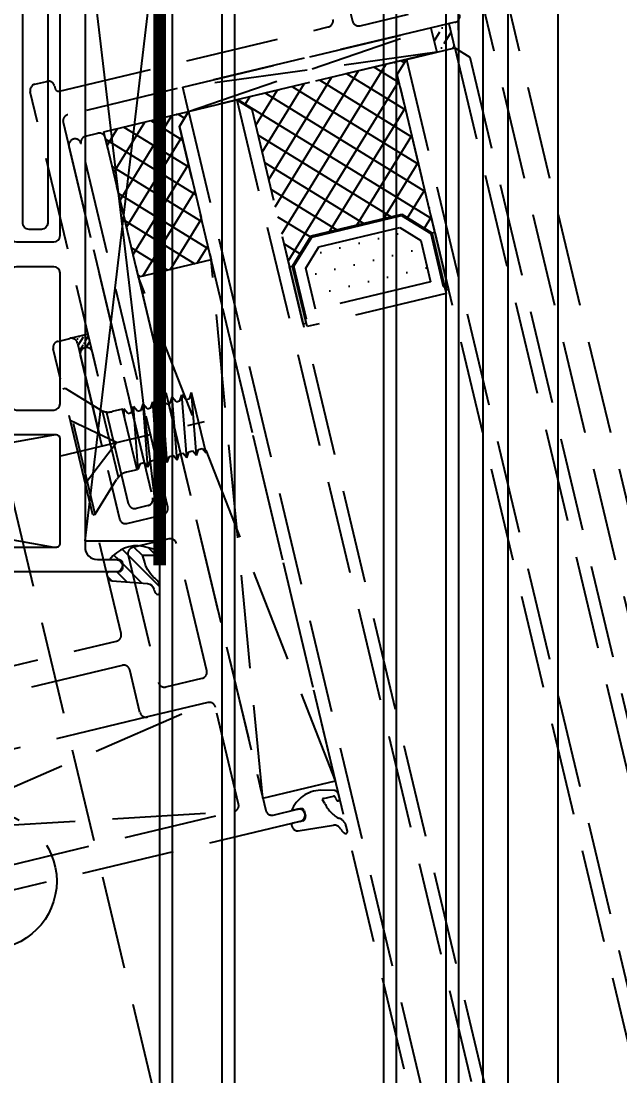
# Model space of a CAD drawing. Extents: x 220580 to 2027826, y -309201 to 71987.
# Drawn here: x 344781.6 to 344829.7, y -163018.8 to -162934.1 of the extents above; entities that cross this region are included whole.
import ezdxf
from ezdxf.xclip import XClip

# ---------------------------------------------------------------- set-up
doc = ezdxf.new("R2010")
doc.units = 0
doc.linetypes.add('ZN-DASH', pattern=[0.35, 0.25, -0.1])
for name, color, linetype in [('!ZN1-填充-8', 8, 'Continuous'), ('!ZN1-标注-173', 173, 'Continuous'), ('!ZN3-玻璃幕墙-4', 4, 'Continuous'), ('!ZN4-辅助材料-1', 1, 'Continuous'), ('!ZN5-铝材投影-112', 112, 'Continuous'), ('!ZN5-铝材断面-6', 6, 'Continuous'), ('1辅助材料', 1, 'Continuous'), ('DIM', 173, 'Continuous'), ('Fill', 8, 'Continuous')]:
    doc.layers.add(name, color=color, linetype=linetype)
doc.styles.add('DHTEXT-1', font='ROMANS.shx', dxfattribs={"width": 0.7, "bigfont": 'CHINESE.shx'})
doc.dimstyles.new('ZN200', dxfattribs={"dimscale": 200, "dimtxt": 2.5, "dimasz": 1.5, "dimexe": 1, "dimexo": 2, "dimgap": 0.9, "dimtad": 1, "dimdec": 0, "dimdsep": 46, "dimtxsty": 'DHTEXT-1', "dimblk": 'ARCHTICK', "dimcen": 2.5, "dimclrd": 173, "dimclre": 173, "dimclrt": 7, "dimazin": 2, "dimtfac": 1, "dimtdec": 0, "dimtix": 1, "dimtmove": 2, "dimatfit": 3, "dimfxl": 0, "dimtolj": 1, "dimtzin": 0, "dimarcsym": 0})

# ---------------------------------------------------------------- blocks, each defined once
blk = doc.blocks.new('*U273')
at = {"layer": '!ZN1-填充-8'}
for p, q in [((2.058937752735801e-06, 22.99999999999977), (421.5000127452498, 23.0000000000116)), ((1.029468876367901e-06, 19.00000102946865), (421.5000117157809, 19.00000102948047)), ((1.029468876367901e-06, 4.999999091356358), (421.5000117157809, 4.999999091368184)), ((2.058937752735801e-06, 1.000000120825234), (421.5000127452498, 1.00000012083706))]:
    blk.add_line(p, q, dxfattribs=at)
at = {"layer": '!ZN3-玻璃幕墙-4'}
for points in [[(421.5000127452498, 24.0000000000116), (1.000002058937753, 23.99999999999977), (2.058937752735801e-06, 22.99999999999977), (2.058937752735801e-06, 18.99999999999977), (1.000002058937753, 17.99999999999977), (421.5000127452498, 18.0000000000116)], [(421.5000127452503, 6.000000000011599), (1.000002058937298, 5.999999999999773), (2.058936843241099e-06, 4.999999999999773), (2.058935933746397e-06, 0.9999999999997726), (1.000002058935479, 0), (421.5000127452503, 1.341732092807452e-11)]]:
    blk.add_lwpolyline(points, dxfattribs=at)
blk = doc.blocks.new('g1')
at = {"layer": '!ZN4-辅助材料-1', "linetype": 'ZN-DASH', "ltscale": 30}
for points in [[(9.000000000006366, -39.77683105414326), (9.00000000000091, -52.35889894354477, -0.6267890062732794), (-8.999999999996362, -52.35889894354113), (-8.99999999999909, -2.190592333419772)], [(5.000000000008185, -31.42433356066977), (5.000000000006366, -37.81662479036095, -0.5366750419288487), (-4.999999999991815, -37.81662479036095), (-4.999999999996362, -10.54308982693328)]]:
    blk.add_lwpolyline(points, format="xyb", dxfattribs=at)
for centre in [(0, 0), (-9.094947017729282e-13, -48.00000000000364)]:
    blk.add_circle(centre, 2.5, dxfattribs=at)
blk = doc.blocks.new('g4')
at = {"layer": '!ZN4-辅助材料-1', "linetype": 'ZN-DASH', "ltscale": 30}
blk.add_lwpolyline([(-54.66778628298562, 190.1994255855607), (-49.38326437486103, 200.3203973724412, -0.4557262555327023), (-46.44696974374529, 201.0215098077642), (-37.15995785961059, 194.3798494752737), (9.766250060383754, -2.149502211719664, -0.6267890062731079), (-7.741578362976725, -6.329926101450837)], format="xyb", close=True, dxfattribs=at)
blk.add_circle((-39.01728963734786, 163.4063986181427), 5.499999999999999, dxfattribs=at)
blk = doc.blocks.new('滑撑')
at = {"layer": '!ZN4-辅助材料-1', "linetype": 'ZN-DASH', "ltscale": 20}
blk.add_blockref('g4', (54.24117739382564, -217.2158247415982), dxfattribs=at)
at = {"layer": '!ZN4-辅助材料-1', "linetype": 'ZN-DASH', "ltscale": 20, "rotation": 347.8396271349503}
blk.add_blockref('g1', (10.17610862883521, -32.39625399957185), dxfattribs=at)
blk = doc.blocks.new('20201207132729修')
at = {"layer": '!ZN1-填充-8', "linetype": 'ZN-DASH', "ltscale": 30}
h = blk.add_hatch(dxfattribs=at)
h.set_pattern_fill('ANSI36', color=256, scale=0.5, angle=13.42936396623962, style=0)
h.set_pattern_definition([(58.42936396623961, (-83369.41923850711, -47808.57536733777), (0.05097141956442175, 1.599042090063247), [1.984375, -0.396875, 0, -0.396875])])
h.paths.add_polyline_path([(21.18159811977239, 36.15801986077349), (21.6460911961185, 34.21270489915696), (20.18710572589771, 33.86433527116969), (19.72261264955159, 35.80965023278623)])
h = blk.add_hatch(dxfattribs=at)
h.set_pattern_fill('ANSI37', color=256, scale=0.5, angle=13.42936396624083, style=0)
h.set_pattern_definition([(58.42936396624083, (-51111.80480706234, -40075.57075218598), (-1.352542640268946, 0.8311345596558408), []), (148.4293639662408, (-51111.80480706234, -40075.57075218598), (-0.8311345596558408, -1.352542640268946), [])])
h.paths.add_polyline_path([(17.75548505462939, 33.28372740515988), (4.138287332520122, 30.03227754441832), (5.343190731291543, 29.2918669828905), (8.362394173411303, 16.64732624093085), (8.605558418450528, 16.70538784558812), (10.08637954150618, 19.11519464313824), (17.38130689263926, 20.85704278282719), (19.79111369019665, 19.37622165977155), (20.03427793523588, 19.43428326442881), (17.01507449310157, 32.07882400638846)])
h = blk.add_hatch(dxfattribs=at)
h.set_pattern_fill('ANSI37', color=256, angle=103.4293639662408, style=0)
h.set_pattern_definition([(148.4293639662408, (-2176.136996826506, -61497.52251363089), (-0.8311345596558412, -1.352542640268946), []), (238.4293639662407, (-2176.136996826506, -61497.52251363089), (1.352542640268946, -0.8311345596558412), [])])
h.paths.add_polyline_path([(-3.773981188554899, 15.80568241681249), (-6.444815002250834, 26.99123768655772), (-6.560938211579924, 27.47756617663617), (0.2476606494747102, 29.10329110701059), (-0.4927499120385619, 27.89838770823189), (2.061960692357388, 17.19916092860149)])
h = blk.add_hatch(dxfattribs=at)
h.set_pattern_fill('DOTS', color=256, angle=13.42936396624082, style=0)
h.set_pattern_definition([(13.42936396624084, (-51111.80480706234, -40075.57075218598), (0.4033552884276461, 1.728438550772763), [0, -1.5875])])
h.paths.add_polyline_path([(10.72151471796678, 18.23873605415793), (17.21066709910519, 19.78818506977768), (18.91466082798433, 18.74108456784234), (19.70099702391599, 15.44787817852557), (10.46075571248366, 13.24153720159302), (9.674418250913732, 16.53474889142308)])
for points in [[(20.89428541620146, 14.75610024114212), (19.79111492772063, 19.37622089685829), (20.03427917275985, 19.43428250151555), (21.13744966124068, 14.81416184579939)], [(9.465565899430658, 12.02720482230143), (8.362395410964382, 16.64732547801759), (8.605559656003607, 16.70538708267486), (9.708730144469882, 12.0852664269587)]]:
    blk.add_hatch(color=256, dxfattribs=at).paths.add_polyline_path(points)
h = blk.add_hatch(dxfattribs=at)
h.set_pattern_fill('ANSI36', color=256, scale=0.2, angle=13.42936396623962, style=0)
h.set_pattern_definition([(58.42936396623961, (-26177.54353471271, -50554.81438739714), (0.02038856782576867, 0.639616836025299), [0.7937500000000001, -0.15875, 0, -0.15875])])
h.paths.add_polyline_path([(-8.078460557677317, 10.15137431066614), (-8.078412627553917, 10.15138575518722, -0.4142135623737137), (-7.47596092816093, 9.781180474430585), (-7.824330556220957, 11.2401659451898), (-9.283363956448738, 10.89178487220124, -0.4142135623716743), (-8.680912257070304, 10.52157959144461), (-8.44866583844123, 9.548922611273156, -0.4142135623730947)])
for p, q in [((119.8981235620668, -364.3531870218067), (23.75122312227177, 38.31374918451138)), ((0.247636748928926, 29.1032834782709), (19.72261264953704, 35.80965023282988)), ((21.64609116806241, 34.21270501667823), (21.18159811977239, 36.15801986077349)), ((21.64611409524514, 34.212712288685), (116.8137884037424, -364.3531870218067)), ((20.18710572589771, 33.86433527111876), (-0.2168563274317421, 31.04859843997474)), ((17.75548693687597, 33.28372785459578), (112.7013427500642, -364.3531870218067)), ((4.138287329653394, 30.0322775437271), (98.30777726518863, -364.3531870218067)), ((0.2476606494601583, 29.10329110700332), (94.19533161152503, -364.3531870218067)), ((6.212615058160736, -26.01856875924932), (2.061960692328284, 17.19916092855783)), ((12.04855693910213, -24.6250902474967), (-3.773981188627658, 15.80568241679066)), ((-7.82437848635891, 11.24015450066872), (-9.283411886703107, 10.89177342820403)), ((-9.859887842292665, 6.847299799530447), (-9.665356446261285, 6.893749083257717)), ((-7.444525088591035, -3.26833279404309), (-9.859887842292665, 6.847299799530447)), ((-7.249993692559656, -3.221883510308544), (-9.665356446261285, 6.893749083257717)), ((-9.665356446261285, 6.893749083257717), (-6.870897714834427, 5.176560169526056)), ((-2.012081828972441, 5.500087795622676), (-1.840629462851211, 5.986198734670324)), ((-1.45752295384591, 0.9371166990276834), (-1.840629462851211, 5.986198734670324)), ((-1.52415109379217, 5.61659358142424), (-1.840629462851211, 5.986198734670324)), ((-1.233956244846922, 5.685884930531756), (-1.062503878725693, 6.171995869579405)), ((-0.6793973697349429, 1.122913833922212), (-1.062503878725693, 6.171995869579405)), ((-0.7460255096666515, 5.802390716326045), (-1.062503878725693, 6.171995869579405)), ((-0.4558306607359555, 5.871682065426285), (-0.2843782946292777, 6.357793004473933)), ((0.09872821439057589, 1.308710968824016), (-0.2843782946292777, 6.357793004473933)), ((0.0321000744443154, 5.988187851227849), (-0.2843782946292777, 6.357793004473933)), ((0.0321000744443154, 5.988187851227849), (0.3222949233895633, 6.057479200335365)), ((0.3222949233895633, 6.057479200335365), (0.4937472894962411, 6.543590139368462)), ((1.65497938261251, 1.680305238620349), (0.4937472894962411, 6.543590139368462)), ((0.8768537985015428, 1.494508103725821), (0.4937472894962411, 6.543590139368462)), ((-5.050397497339873, 5.219785553217662), (-5.888363243051572, 5.0197000684675)), ((-3.889165404223604, 0.3565006524622731), (-5.050397497339873, 5.219785553217662)), ((-5.014438823054661, 5.069189235069643), (-4.953131799353287, 5.243010195077659)), ((-4.636653430279694, 4.873405041817023), (-4.953131799353287, 5.243010195077659)), ((-4.905243485700339, 4.6118749406196), (-4.953131799353287, 5.243010195077659)), ((-4.346458581348998, 4.942696390924539), (-4.175006215227768, 5.428807329972187)), ((-3.791899706222466, 0.3797252943222702), (-4.175006215227768, 5.428807329972187)), ((-3.858527846168727, 5.059202176718827), (-4.175006215227768, 5.428807329972187)), ((-3.858527846168727, 5.059202176718827), (-3.568332997208927, 5.128493525826343)), ((-3.568332997208927, 5.128493525826343), (-3.396880631102249, 5.614604464873992)), ((-3.013774122096947, 0.5655224292240746), (-3.396880631102249, 5.614604464873992)), ((-3.080402262028656, 5.244999311620631), (-3.396880631102249, 5.614604464873992)), ((-3.080402262028656, 5.244999311620631), (-2.79020741309796, 5.314290660728147)), ((-2.79020741309796, 5.314290660728147), (-2.61875504697673, 5.800401599775796)), ((-2.235648537985981, 0.751319564125879), (-2.61875504697673, 5.800401599775796)), ((-2.302276677917689, 5.43079644651516), (-2.61875504697673, 5.800401599775796)), ((-2.302276677917689, 5.43079644651516), (-2.012081828972441, 5.500087795622676)), ((-1.52415109379217, 5.61659358142424), (-1.233956244846922, 5.685884930531756)), ((-0.7460255096666515, 5.802390716326045), (-0.4558306607359555, 5.871682065426285)), ((-5.539704128954327, 2.532672042350896), (-9.256047153874533, 4.318391651137063)), ((-5.39197284867987, -0.2389179987621901), (-6.660092389385682, 5.072015664834908)), ((-4.636653430279694, 4.873405041817023), (-4.346458581348998, 4.942696390924539)), ((-10.01936990016839, 1.463038704769133), (1.533859103670693, 4.221663908148912)), ((-8.048365777023719, -0.7394246456424298), (-5.539704128954327, 2.532672042350896)), ((0.09872821439057589, 1.308710968824016), (0.2701805804827018, 1.794821907871665)), ((0.2701805804827018, 1.794821907871665), (0.5603754294279497, 1.864113256979181)), ((0.8768537985015428, 1.494508103725821), (0.5603754294279497, 1.864113256979181)), ((0.8768537985015428, 1.494508103725821), (1.048306164608221, 1.980619042780745)), ((1.048306164608221, 1.980619042780745), (1.338501013553469, 2.049910391880985)), ((1.65497938261251, 1.680305238620349), (1.338501013553469, 2.049910391880985)), ((-3.791899706222466, 0.3797252943222702), (-3.620447340115788, 0.8658362333771947)), ((-3.620447340115788, 0.8658362333771947), (-3.33025249117054, 0.9351275824774348)), ((-3.013774122096947, 0.5655224292240746), (-3.33025249117054, 0.9351275824774348)), ((-3.013774122096947, 0.5655224292240746), (-2.84232175599027, 1.051633368278999)), ((-2.84232175599027, 1.051633368278999), (-2.552126907045022, 1.120924717379239)), ((-2.235648537985981, 0.751319564125879), (-2.552126907045022, 1.120924717379239)), ((-2.235648537985981, 0.751319564125879), (-2.064196171864751, 1.237430503173528)), ((-2.064196171864751, 1.237430503173528), (-1.774001322934055, 1.306721852281044)), ((-1.45752295384591, 0.9371166990276834), (-1.774001322934055, 1.306721852281044)), ((-1.45752295384591, 0.9371166990276834), (-1.286070587753784, 1.423227638075332)), ((-1.286070587753784, 1.423227638075332), (-0.9958757387939841, 1.492518987182848)), ((-0.6793973697349429, 1.122913833922212), (-0.9958757387939841, 1.492518987182848)), ((-0.6793973697349429, 1.122913833922212), (-0.5079450036282651, 1.609024772977136)), ((-0.5079450036282651, 1.609024772977136), (-0.2177501546975691, 1.678316122084652)), ((0.09872821439057589, 1.308710968824016), (-0.2177501546975691, 1.678316122084652)), ((-3.889165404223604, 0.3565006524622731), (-4.727131149920751, 0.1564151677193877)), ((-3.791899706222466, 0.3797252943222702), (-3.934466892285855, 0.5462250358868914)), ((-7.249993692559656, -3.221883510308544), (-5.532804778835271, -0.4274247788889625)), ((-7.444525088591035, -3.26833279404309), (-7.249993692559656, -3.221883510308544)), ((-45.7084361405432, -38.93008683352309), (1.806854713737266, -18.33160603331271)), ((-3.056430187774822, -19.49283812661815), (-27.37285732499731, -25.29899922106051)), ((-47.79865390816121, -30.17617401216921), (3.897072481355281, -27.08551885467386))]:
    blk.add_line(p, q, dxfattribs=at)
for points in [[(13.18998248298885, 37.33415377293568), (13.42222890155972, 36.36149679301161, 0.4142135623560464), (14.0246806009236, 35.99129151224042), (17.9153085215803, 36.92027718650934, 0.4142135623901437)], [(22.03818017744925, 36.87660524014791, -0.414213562373095), (21.66797489668534, 36.27415354075492), (19.76159095657931, 35.81895622901357), (-9.457048468131688, 28.84226814477006, 0.4142135623730951), (-9.8272537488956, 28.23981644537707), (-2.627614771510707, -1.912549939341261, -0.4142135623734228), (-2.997820052274619, -2.515001638719696), (-3.970477032416966, -2.74724805734877, -0.4142135623730951), (-4.572928731809952, -2.377042776584858), (-12.46930696506752, 30.69329454853869, -0.4142135623730951), (-12.0991016843036, 31.2957462479244), (-11.12644470416126, 31.52799266655347, -0.414213562373095), (-10.52399300476827, 31.15778738578956), (-10.47754372103373, 30.96325598975818, 0.4142135623787779), (-10.11607270142122, 30.74113282129838), (11.47691494131868, 35.89700395549153, 0.414213562373095), (11.84712022208259, 36.49945565487724)], [(-8.390152100808336, 26.52673846108883, -0.4142135623730951), (-8.019946820044424, 27.12919016048181), (-7.047289839902078, 27.36143657910361, -0.414213562373095), (-6.444838140509091, 26.9912312983397), (6.444838140509091, -26.99123129831787, 0.414213562373125), (7.047289839902078, -27.36143657908178), (8.992603800143115, -26.89694374185274, -0.414213562373095), (9.595055499536102, -27.26714902260937), (9.595055499536102, -27.26714902260937, -0.4142135623731314), (9.22485021877219, -27.86960072200236), (-47.18925726359885, -41.33989363108776, -0.414213562373095)], [(-19.15389412899094, -16.65378827960012), (-5.538716003997251, -13.40282064866551), (-5.538716003997251, -13.40282064866551, 0.4142135623748016), (-5.168510723233339, -12.80036894926525), (-10.62630126306613, 10.05706883568564, -0.4142135623746345), (-10.25609598230221, 10.65952053507863), (-9.283411886674003, 10.89177342821858, -0.4142135623667018), (-8.680960187281016, 10.52156814745467), (-5.31338145895279, -3.581981761508359, 0.414213562371507), (-4.710929759574356, -3.952187042272271), (-1.792958819161868, -3.2554477863996, 0.4142135623735458), (-1.422753538397956, -2.652996087021165), (-8.390152100808336, 26.52673846108883)], [(-8.390152100851992, 26.52673846108883, 0.4142135623730951), (-8.992603800230427, 26.89694374186001), (-8.992555870121578, 26.89695518637382, 0.4142135623730951), (-9.362761150900042, 26.29450348698811), (-2.627614771525259, -1.912549939337623, -0.414213562373095), (-2.997820052289171, -2.515001638723334), (-3.97047703244607, -2.747248057345132, -0.4142135623730951), (-4.572928731824504, -2.377042776588496), (-7.476008858284331, 9.78116902990223, 0.4142135623773572), (-8.078460557677317, 10.15137431066614), (-8.078508487771614, 10.15136286613779, 0.4142135623730951), (-8.448713768535526, 9.548911166752077), (-5.313381458967342, -3.581981761501083, 0.414213562371507), (-4.710929759603459, -3.952187042264995), (-1.792958819190972, -3.255447786414152, 0.4142135623735458), (-1.42275353842706, -2.652996087021165), (-8.390152100851992, 26.52673846108883)], [(-45.7084361405432, -38.93008683353764), (3.897072481355281, -27.08551885468114, 0.4142135623726375), (4.267277762133745, -26.48306715528815), (2.409306413130253, -18.7018113140839, 0.4142135623734532), (1.806854713737266, -18.33160603332726), (-3.056430187774822, -19.49283812663271, -0.414213562373095), (-3.658881887167809, -19.12263284586879), (-4.471744352355017, -15.71833341534148, 0.4142135623730951), (-5.074196051748004, -15.34812813457756), (-15.04193753599247, -17.72817815091184, 0.414213562373095)], [(9.3279493318405, -26.85266128967851, -0.3618534171074458), (9.532844301997102, -27.00607946069431), (9.641449670263682, -27.46183268466484, -0.414081483490272), (9.419295110870735, -27.8231721064767), (8.624061549315229, -28.01305420304925, 0.3937739410618442), (8.5247729812545, -28.15827735019775), (8.555874350029626, -28.26577638733943, 0.3394542588623574), (9.067891003374825, -28.64277003981624), (11.88869739002257, -28.17649246244036, -0.309008888142426), (12.48720243615389, -28.5004118372417, 0.1661979340469599), (12.81808961262868, -28.83481352237504, 0.6152007887052839), (13.01027836393041, -28.65299194535692), (12.91257466968091, -28.24380509640105, 0.2808368407751581), (12.28775230993051, -27.61587661080921, -0.1476144348271703), (11.1927425457543, -26.42280740457863), (11.0105813281989, -26.142385114832, -0.6113350585262082), (11.09548573251232, -26.04026866746062), (11.90504205341858, -25.83858702127691, -0.27377715356219), (12.07114181928046, -25.99479286408678), (12.1043801674823, -26.10967817531855, 1.027808333890914), (12.38361806487956, -26.02851438522703), (12.30860425623541, -25.71435365444268, 0.2526260446995272), (11.95154698060651, -25.38009325936946), (10.8485414255556, -25.36587576844977, 0.2872123488507331), (8.50617967954895, -27.0130904829457, -0.009768788420780914), (9.3279493318405, -26.85266128967851, -0.03000101241163357)]]:
    blk.add_lwpolyline(points, format="xyb", dxfattribs=at)
for points in [[(121.954346918068, -364.3531870218067), (25.69653708253782, 38.77824202175316), (21.51413666475355, 37.77958829478757)], [(111.6732301378652, -364.3531870218067), (17.01507573064009, 32.0788232434752), (17.75548629216792, 33.28372664224662), (21.64611421276641, 34.21271231674837), (22.85101761155238, 33.47230175522054), (117.8419002059818, -364.3531870218067)], [(93.1672199335153, -364.3531870218067), (-0.4927499120676657, 27.89838770822462), (0.2476606494601583, 29.10329110700332), (4.138288570058648, 30.03227678149779), (5.343191968844621, 29.29186621997724), (99.33589000163192, -364.3531870218067)], [(9.627445174977765, 12.42569733892378), (9.724709387213807, 12.44892162601536), (8.712444888544269, 16.68832448187823), (10.14989570387115, 19.02755282757062), (17.36424073546368, 20.75015990334578), (19.70347052912985, 19.31270819823476), (20.71573489868024, 15.07330588307013), (20.81299911091628, 15.09653017016171), (20.71573489868024, 15.07330588307013)]]:
    blk.add_lwpolyline(points, dxfattribs=at)
for points in [[(-0.2168563274317421, 31.04859843997474), (19.72261264953704, 35.80965023282988), (20.18710572589771, 33.86433527111876), (0.2476367489434779, 29.10328347825634)], [(17.75548505462939, 33.28372740515988), (4.138287332520122, 30.03227754441832), (5.343190731291543, 29.2918669828905), (8.362394173411303, 16.64732624093085), (8.605558418450528, 16.70538784558812), (10.08637954150618, 19.11519464313824), (17.38130689263926, 20.85704278282719), (17.38130689263926, 20.85704278282719), (19.79111369019665, 19.37622165977155), (20.03427793523588, 19.43428326442881), (17.01507449310157, 32.07882400638846), (17.75548505462939, 33.28372740515988)], [(-3.773981188554899, 15.80568241681249), (-6.444815002250834, 26.99123768655772), (-6.560938211579924, 27.47756617663617), (0.2476606494747102, 29.10329110701059), (-0.4927499120385619, 27.89838770823189), (2.061960692357388, 17.19916092860149)], [(10.08638083780534, 19.11519389425303), (17.38130807141715, 20.85704200587861), (19.79111486895999, 19.37622088283024), (20.95234696209081, 14.51293598207485), (9.766791690359241, 11.84210216789143), (8.605559597242973, 16.70538706863954)], [(10.72151471796678, 18.23873605415793), (17.21066709910519, 19.78818506977768), (18.91466082798433, 18.74108456784234), (19.70099702391599, 15.44787817852557), (10.46075571248366, 13.24153720159302), (9.674418250913732, 16.53474889142308)], [(20.89428541620146, 14.75610024114212), (19.79111492772063, 19.37622089685829), (20.03427917275985, 19.43428250151555), (21.13744966124068, 14.81416184579939)], [(12.04855693907302, -24.62509024750398), (2.061960692328284, 17.19916092855783), (-3.773981188627658, 15.80568241679066), (6.212615058102529, -26.01856875926387)], [(9.465565899430658, 12.02720482230143), (8.362395410964382, 16.64732547801759), (8.605559656003607, 16.70538708267486), (9.708730144469882, 12.0852664269587)]]:
    blk.add_lwpolyline(points, close=True, dxfattribs=at)
blk.add_lwpolyline([(1.712567157257581, -15.78384037363503), (-0.7260142819432076, -5.570967027491861, 0.4142135623729509), (-1.328465981321642, -5.200761746727949), (-4.246436922549037, -5.897501002789795, 0.414213562373671), (-4.616642203327501, -6.499952702182782), (-2.178060764112161, -16.7128260483114, 0.414213562373095), (-1.575609064719174, -17.08303132908259), (1.342361876493669, -16.38629207302802, 0.4142135623726824)], format="xyb", close=True, dxfattribs=at)
for centre, start, end in [((-6.190283587260637, 6.284154142664192), 238.4293639659759, 283.4293639664895), ((-4.425210805711686, -1.10803890648458), 103.4293639664895, 148.4293639663377)]:
    blk.add_arc(centre, 1.3, start, end, dxfattribs=at)
for p in [(16.78282907292305, 33.05148122494938), (5.11094531112758, 30.26452420144415), (-0.7249983275978593, 28.87104421155891), (19.5697853370657, 21.37959622341077)]:
    blk.add_point(p, dxfattribs=at)
blk = doc.blocks.new('3mm厚胶条')
at = {"layer": 'Fill'}
h = blk.add_hatch(dxfattribs=at)
h.set_pattern_fill('ANSI31', color=256, scale=0.5)
h.set_pattern_definition([(45, (0, 0), (-0.561266007566822, 0.5612660075668221), [])])
edge = h.paths.add_edge_path()
edge.add_arc((0.2041028128980543, 0.2999450176742623), 0.2999999999999999, 269.97594843396644, 359.9999999999428, ccw=False)
edge.add_line((0.2039768791964889, -5.495589357451536e-05), (-0.1960297182595241, 0.0001129584925365634))
edge.add_arc((-0.1958944282921733, 0.3001129279863853), 0.2999999999994757, 179.9999999998145, 269.9741615186586, ccw=False)
edge.add_line((-0.4958944282916491, 0.3001129279873567), (-0.4958944282916491, 1.117701839371875))
edge.add_arc((-0.6248895014257517, 1.11944925264805), 0.1290069081329765, 359.2238984022005, 445.1968088878392)
edge.add_line((-0.6140873217009357, 1.248003113963932), (-0.7258701920472959, 1.242718416928255))
edge.add_arc((-0.70120827268636, 0.7210650220240912), 0.5222360334959714, 92.70672554829426, 167.706725548085)
edge.add_line((-1.211469733614649, 0.8322572707329527), (-1.413063774223701, -2.019711048327736))
edge.add_arc((-2.011045689203393, -1.940889532902905), 0.6031543765377536, 283.80453109835884, 352.4909866261073, ccw=False)
edge.add_arc((-1.711027830958352, -3.236862179037228), 0.7271918305480072, 102.3955841950931, 140.1403428804012)
edge.add_arc((-2.145245422376326, -2.851985073525741), 0.1482028153695781, 146.7831393039712, 273.1825879911093)
edge.add_line((-2.137017486707919, -2.999959313034196), (-1.71632770881115, -2.999959313041472))
edge.add_arc((-1.717147016692408, -2.149202143606091), 0.850757563945867, 270.0551777532911, 332.801971516606)
edge.add_arc((1.052373023609539, -4.487892496981211), 2.802381882953311, 102.32254362635979, 135.9107193443802, ccw=False)
edge.add_line((0.4543032584006141, -1.750072785267548), (0.7693642463018477, -1.638019477992202))
edge.add_arc((0.7819430534270146, -1.711556554814226), 0.0746051476522924, -26.048902378122875, 99.7067255470177, ccw=False)
edge.add_line((0.8489697777949914, -1.744318518685759), (0.8571202825150976, -2.578578965069028))
edge.add_arc((0.6560401093904494, -2.480293073462875), 0.2238154429717819, 272.70672555129545, 333.95109762614885, ccw=False)
edge.add_line((0.6666095034161117, -2.703858814180421), (0.5471460161934374, -2.709506623476045))
edge.add_arc((0.5502084089541724, -2.854926262357902), 0.14545188077832, 91.20641373176511, 274.3491176516054)
edge.add_line((0.5612385415479366, -2.9999593130633), (0.8842308576349751, -2.999959313085128))
edge.add_arc((0.8384245284230651, -2.48709399076403), 0.5149068446189015, 275.1038036520967, 331.8148690466252)
edge.add_line((1.292276837601094, -2.730295841269253), (1.562274669271574, -1.660751750358031))
edge.add_arc((-1.091872237254416, -1.175403957954716), 2.698158312814919, 349.6371633920081, 413.7360953850442)
edge.add_line((0.5041028128980543, 1.000124005621728), (0.5041028128980543, 0.2999450176739629))
at = {"layer": '1辅助材料'}
blk.add_lwpolyline([(0.5041028128980543, 0.2999450176739629, -0.4143365181457246), (0.2039768791964889, -5.495589357451536e-05), (-0.1960297182595241, 0.0001129584925365634, -0.414081483490272), (-0.4958944282916491, 0.3001129279873567), (-0.4958944282916491, 1.117701839371875, 0.3937739410618442), (-0.6140873217009357, 1.248003113963932), (-0.7258701920472959, 1.242718416928255, 0.3394542588623574), (-1.211469733614649, 0.8322572707329527), (-1.413063774223701, -2.019711048327736, -0.309008888142426), (-1.867126868623018, -2.526622044395481, 0.1661979340469599), (-2.269232363552874, -2.770798172481591, 0.6152007887052839), (-2.137017486707919, -2.999959313034196), (-1.71632770881115, -2.999959313041472, 0.2808368407751581), (-0.9604559289327881, -2.538055625416746, -0.1476144348271703), (0.4543032584006141, -1.750072785267548), (0.7693642463018477, -1.638019477992202, -0.6113350585262082), (0.8489697777949914, -1.744318518685759), (0.8571202825150976, -2.578578965069028, -0.27377715356219), (0.6666095034161117, -2.703858814180421), (0.5471460161934374, -2.709506623476045, 1.027808333890914), (0.5612385415479366, -2.9999593130633), (0.8842308576349751, -2.999959313085128, 0.2526260446995272), (1.292276837601094, -2.730295841269253), (1.562274669271574, -1.660751750358031, 0.2872126092258211), (0.5041028128980543, 1.000124005621728), (0.5041028128980543, 0.2999450176739629)], format="xyb", dxfattribs=at)
blk = doc.blocks.new('20250828095116', base_point=(-112701.3450416942, -32061.51196789133))
at = {"layer": '!ZN1-填充-8'}
h = blk.add_hatch(dxfattribs=at)
h.set_pattern_fill('ANSI37', color=256, angle=89.99999999999999, style=0)
h.set_pattern_definition([(135, (0, 0), (-1.122532015133644, -1.122532015133644), []), (225, (0, 0), (1.122532015133644, -1.122532015133644), [])])
h.paths.add_polyline_path([(-112708.3450166754, -32049.51196789337), (-112708.3450166754, -32061.01196789133), (-112708.3450166754, -32061.51196789133), (-112701.3450166754, -32061.51196789133), (-112702.3450166754, -32060.51196789133), (-112702.3450166754, -32049.51196789341)])
at = {"layer": '!ZN1-填充-8', "ltscale": 15}
for p, q in [((-112708.3450166754, -31999.01196683484), (-112702.3450166754, -32049.51196789337)), ((-112702.3450166754, -31999.01196683484), (-112708.3450166756, -32049.51196789337))]:
    blk.add_line(p, q, dxfattribs=at)
at = {"layer": '!ZN4-辅助材料-1', "ltscale": 20, "const_width": 1}
blk.add_lwpolyline([(-112702.3450166754, -32049.51196789337), (-112702.3450166754, -31997.04608892604)], dxfattribs=at)
at = {"layer": '!ZN4-辅助材料-1'}
for points in [[(-112702.3450166754, -31999.01196683484), (-112702.3450166754, -32049.51196789337), (-112708.3450166755, -32049.51196789337), (-112708.3450166755, -31999.01196683484)], [(-112708.3450166754, -32049.51196789337), (-112708.3450166754, -32061.01196789133), (-112708.3450166754, -32061.51196789133), (-112701.3450166754, -32061.51196789133), (-112702.3450166754, -32060.51196789133), (-112702.3450166754, -32049.51196789341)]]:
    blk.add_lwpolyline(points, close=True, dxfattribs=at)
at = {"layer": '!ZN1-标注-173', "ltscale": 50, "extrusion": (0, 0, -1), "zscale": -1, "rotation": 270}
blk.add_blockref('3mm厚胶条', (112705.3450166755, -31997.00786126313), dxfattribs=at)
blk = doc.blocks.new('20250828095135', base_point=(-112732.7450166754, -32047.51196832285))
at = {"layer": '!ZN5-铝材断面-6'}
blk.add_lwpolyline([(-112712.3449913872, -32067.51196602143), (-112712.3449913872, -32065.81196602144, -0.4142135623787779), (-112712.0449913872, -32065.51196602143), (-112688.8449886283, -32065.51196602143, -0.414213562373095), (-112688.3449886283, -32066.01196602143), (-112688.3449886283, -32067.51196602147, 0.4142135623730951), (-112687.8449886283, -32068.01196602147), (-112686.5913987899, -32068.01196602147, 0.2679491924305389), (-112686.158386088, -32067.76196602147), (-112685.9851810072, -32067.46196602147, 0.577350269198918), (-112686.2449886283, -32067.01196602147), (-112686.3449886283, -32067.01196602147, -0.414213562373095), (-112686.8449886283, -32066.51196602147), (-112686.8449886283, -32065.5119660217, -0.4142135623560464), (-112686.3449886284, -32065.0119660217), (-112682.3449886284, -32065.01196602146, -0.4142135623901437), (-112681.8449886283, -32065.51196602146), (-112681.8449886283, -32066.51196602147, -0.414213562373095), (-112682.3449886283, -32067.01196602147), (-112682.4449886284, -32067.01196602147, 0.577350269198918), (-112682.7047962495, -32067.46196602147), (-112682.5315911687, -32067.76196602147, 0.2679491924305389), (-112682.0985784668, -32068.01196602147), (-112680.6449913872, -32068.01196602147, 0.4142135623787779), (-112680.3449913872, -32067.71196602147), (-112680.3449913872, -32065.31196602155, -0.4142135623787779), (-112680.0449913872, -32065.01196602155), (-112678.6449913872, -32065.01196602155, 0.4142135623787779), (-112678.3449913872, -32064.71196602155), (-112678.3449913872, -32064.01196602147, 0.414213562373095), (-112678.8449913872, -32063.51196602147), (-112680.8049669788, -32063.51196602147), (-112710.8449913872, -32063.51196602148, -0.4142135623730951), (-112711.3449913872, -32063.01196602148), (-112711.3449913872, -32024.51196602143, 0.4142135623734228), (-112711.8449913872, -32024.01196602143), (-112712.8449913872, -32024.01196602143, 0.4142135623730951), (-112713.3449913872, -32024.51196602143), (-112713.3449913872, -32067.51196602143, 0.4142135623730951), (-112712.8449913872, -32068.01196602143), (-112712.8449913872, -32068.01196602143, 0.414213562373095)], format="xyb", close=True, dxfattribs=at)
blk = doc.blocks.new('20250828095149', base_point=(-112732.7450166754, -32047.51196832285))
at = {"layer": '!ZN1-填充-8', "ltscale": 15}
for p, q in [((-112761.8450433724, -31998.51196684768), (-112710.8450406641, -32007.51196684768)), ((-112761.8450433724, -32007.51196684768), (-112710.8450406641, -31998.51196684768)), ((-112715.8450406649, -32007.51196684768), (-112740.8450433724, -32007.51196684768))]:
    blk.add_line(p, q, dxfattribs=at)
at = {"layer": '!ZN5-铝材断面-6'}
for points in [[(-112730.4308352485, -32014.01196684769), (-112716.8450685421, -32014.01196684769, -0.4142135623769576), (-112716.3450685421, -32014.5119668477), (-112716.3450685424, -32038.01199272434, 0.4142135623814862), (-112715.8450685424, -32038.51199272434), (-112714.8450406647, -32038.51199272434, 0.4142135623519174), (-112714.3450406647, -32038.01199272436), (-112714.3450406646, -32023.51194120114, -0.4142135623814862), (-112713.8450406646, -32023.01194120114), (-112710.8450406647, -32023.01194120114, -0.4142135623814862), (-112710.3450406647, -32023.51194120114), (-112710.3450406647, -32061.01196705156, 0.4142135623814862), (-112709.8450406647, -32061.51196705156), (-112708.8450406647, -32061.51196705156, 0.4142135623814862), (-112708.3450406647, -32061.01196705156), (-112708.3450406647, -31998.51196684768, -0.414213562370964), (-112707.3450406647, -31997.51196684768), (-112705.845041355, -31997.51196684768, 0.4142135623814862), (-112705.345041355, -31997.01196684768, 0.4142135623814862), (-112705.845041355, -31996.51196684768), (-112763.8450433724, -31996.51196684768, 0.4142135623814862), (-112764.3450433724, -31997.01196684768), (-112764.3450433724, -32013.51196684768, 0.4142135623814862), (-112763.8450433724, -32014.01196684768), (-112760.3450433724, -32014.01196684768, 0.4142135623814862), (-112759.8450433724, -32013.51196684768), (-112759.8450433724, -32013.01196684768, 0.4142135623814862), (-112760.3450433724, -32012.51196684768), (-112761.8450433724, -32012.51196684768, -0.4142135623814862), (-112762.3450433724, -32012.01196684768), (-112762.3450433724, -32010.01196684768, -0.4142135623814862), (-112761.8450433724, -32009.51196684768), (-112742.8450433724, -32009.51196684768, -0.4142135623814862), (-112742.3450433724, -32010.01196684768), (-112742.3450433724, -32012.01196684768, -0.4142135623814862), (-112742.8450433724, -32012.51196684768), (-112744.3450433724, -32012.51196684768, 0.4142135623814862), (-112744.8450433724, -32013.01196684768), (-112744.8450433724, -32013.51196684768, 0.4142135623814862), (-112744.3450433724, -32014.01196684768), (-112732.2592623714, -32014.01196684769, 0.1989123673731792), (-112731.9057089808, -32013.86552023829), (-112731.6986022005, -32013.65841345803, -0.4142135623791227), (-112730.9914954193, -32013.65841345803), (-112730.7843886391, -32013.86552023829, 0.1989123673731791)], [(-112735.5950406649, -32012.01196684768), (-112739.8450433724, -32012.01196684768, -0.4142135623733614), (-112740.3450433724, -32011.51196684768), (-112740.3450433724, -32008.01196684768, 0.4142135623733614), (-112740.8450433724, -32007.51196684768), (-112762.0450433724, -32007.51196684768, -0.4142135623735391), (-112762.3450433724, -32007.21196684768), (-112762.3450433724, -31998.81196684769, -0.4142135623735391), (-112762.0450433724, -31998.51196684768), (-112710.6450406641, -31998.51196684768, -0.4142135623735391), (-112710.3450406641, -31998.81196684768), (-112710.3450406641, -32007.21196684767, -0.414213562373539), (-112710.6450406641, -32007.51196684768), (-112715.8450406649, -32007.51196684768, 0.4142135623733614), (-112716.3450406649, -32008.01196684768), (-112716.3450406649, -32011.51196684769, -0.4142135623733614), (-112716.8450406649, -32012.01196684769), (-112727.0950406649, -32012.01196684769, -0.4142135623733614), (-112727.5950406649, -32011.51196684769), (-112727.5950406649, -32008.01196684768, 0.4142135623733614), (-112728.0950406649, -32007.51196684768), (-112729.0950406649, -32007.51196684768, 0.4142135623733614), (-112729.5950406649, -32008.01196684768), (-112729.5950406649, -32011.51196684769, -0.4142135623733614), (-112730.0950406649, -32012.01196684769), (-112732.5950406649, -32012.01196684768, -0.4142135623733614), (-112733.0950406649, -32011.51196684768), (-112733.0950406649, -32008.01196684768, 0.4142135623733614), (-112733.5950406649, -32007.51196684768), (-112734.5950406649, -32007.51196684768, 0.4142135623733614), (-112735.0950406649, -32008.01196684768), (-112735.0950406649, -32011.51196684768, -0.4142135623733614)], [(-112710.3450406641, -32010.01196684769), (-112710.3450406641, -32020.51194120098, -0.4142135623729509), (-112710.8450406641, -32021.01194120098), (-112713.8450406649, -32021.01194120098, -0.414213562373671), (-112714.3450406649, -32020.51194120098), (-112714.3450406649, -32010.01196684769, -0.414213562373095), (-112713.8450406649, -32009.51196684769), (-112710.8450406641, -32009.51196684769, -0.4142135623726824)]]:
    blk.add_lwpolyline(points, format="xyb", close=True, dxfattribs=at)
blk = doc.blocks.new('20250828100248')
at = {"layer": '!ZN1-填充-8'}
h = blk.add_hatch(dxfattribs=at)
h.set_pattern_fill('ANSI37', color=8, angle=-2.544443745170813e-14)
h.set_pattern_definition([(44.99999999999999, (76333.11285659671, -6600.165915530622), (-1.122532015133644, 1.122532015133645), []), (135, (76333.11285659671, -6600.165915530622), (-1.122532015133645, -1.122532015133644), [])])
h.paths.add_polyline_path([(73.56514684423746, 85.25999872894317, -0.393050600715335), (74.0638227770396, 84.79636236529768, 0.9297347899465687), (75.26064501574729, 84.79636236529768, -0.4719103256675048), (75.89060990828148, 85.24245412486925, -0.47709108827861), (76.85723389638588, 84.45999872888933), (76.85723389640043, 79.19999872893823, -0.4142135623762473), (76.05723389639752, 78.39999872894259, -0.5843900103725459), (75.25917855589068, 78.74952498663333, 1.051798918542434), (74.06223389643128, 78.80999872896791), (74.06223389637307, 76.99999872894114), (68.38223389640916, 76.99999872895569, 0.4142135623737848), (68.88223389639461, 77.49999872894841), (68.88223389639461, 78.80999872893881, 0.9598614526833248), (67.6842455330916, 78.85908963801194, -0.3904212358222462), (67.18592189700576, 78.39999872894259, -0.5560169854158727), (66.08723389639636, 79.1999987289455), (66.08723389639636, 84.45999872887478, -0.4770910882800714), (67.05385788452986, 85.24245412486198, -0.4719103256772798), (67.68382277703495, 84.79636236531223, 0.9297347899611976), (68.88064501574263, 84.79636236530496, -0.3930506007188716), (69.37932094854477, 85.25999872894317)])
at = {"layer": '!ZN1-填充-8', "color": 8}
for p, q in [((79.64448308253486, 79.00000000203727), (78.44448308253777, 85.49999872859917)), ((79.64448308253486, 85.49999872859917), (78.44448308253777, 79.00000000203727))]:
    blk.add_line(p, q, dxfattribs=at)
at = {"layer": '!ZN1-填充-8', "ltscale": 15}
blk.add_line((35.75004801411706, 36.49999999998545), (-0.4999789630528539, 44.49999999998545), dxfattribs=at)
blk.add_lwpolyline([(35.75004801411706, 38.50000411480141), (35.7500480141025, 44.99999999998545), (-0.4999789630528539, 36.50000000033469)], dxfattribs=at)
at = {"layer": '!ZN4-辅助材料-1', "ltscale": 15}
for p, q in [((79.64448308253486, 84.49999872859917), (79.64448308253486, 80.00000000204454)), ((74.56223389638762, 76.99999872894114), (68.38223389639461, 76.99999872895569))]:
    blk.add_line(p, q, dxfattribs=at)
blk = doc.blocks.new('20250828100304')
at = {"layer": '!ZN5-铝材投影-112'}
blk.add_line((92.00000856436964, -407.5000111182162), (92.00000856436964, 17.49999769832357), dxfattribs=at)
blk.add_lwpolyline([(94.00000856434053, -407.5000111182162), (94.00000856434053, 17.49999769832357), (89.7000338526559, 17.49999769832357)], dxfattribs=at)
at = {"layer": '!ZN1-填充-8', "ltscale": 50, "xscale": -1, "rotation": 180}
blk.add_blockref('20250828095116', (66.99998354562558, 13.99999956809916), dxfattribs=at)
at = {"layer": '!ZN3-玻璃幕墙-4', "xscale": -1, "rotation": 90}
blk.add_blockref('*U273', (90.00000856438419, 14.00000162702054), dxfattribs=at)
at = {"layer": '!ZN5-铝材断面-6', "ltscale": 50}
blk.add_blockref('20250828100248', (-2.500000000363798, -51.00000000033469), dxfattribs=at)
at = {"layer": '!ZN5-铝材断面-6', "ltscale": 50, "xscale": -1, "rotation": 180}
for name in ['20250828095135', '20250828095149']:
    blk.add_blockref(name, (35.60000856439001, -3.637978807091713e-10), dxfattribs=at)
at = {"ltscale": 30}
blk.add_blockref('20201207132729修', (68.07108594368037, -43.14682409641682), dxfattribs=at)
blk.add_blockref('滑撑', (36.99980060786766, -22.00045503207366))
blk = doc.blocks.new('20250829153746')
at = {"layer": '!ZN5-铝材投影-112'}
blk.add_line((477.9999966801843, 2500), (477.9999966801843, 2044.499988760799), dxfattribs=at)
at = {"layer": '!ZN5-铝材断面-6', "ltscale": 50}
blk.add_blockref('20250828100304', (379.9999910021434, 2451.999999879015), dxfattribs=at)
blk = doc.blocks.new('_ArchTick')
at = {"color": 0, "linetype": 'ByBlock', "const_width": 0.4}
blk.add_lwpolyline([(-0.5, -0.5), (0.5, 0.5)], dxfattribs=at)
blk = doc.blocks.new('*D1146')
at = {"layer": 'Defpoints', "color": 0, "ltscale": 2000, "transparency": 16777216}
for p in [(344546.3260277584, -162190.6427923224), (344546.3260277584, -163334.7966477644), (344816.6925927004, -163334.8509813958)]:
    blk.add_point(p, dxfattribs=at)
at = {"layer": 'DIM', "color": 173, "linetype": 'ByBlock', "lineweight": -2, "ltscale": 2000, "transparency": 16777216}
for p, q in [((344546.3260277584, -162934.7966477644), (344546.3260277584, -161990.6427923224)), ((344816.6925927004, -162934.8509813958), (344816.6925927004, -161990.6427923224)), ((344546.3260277584, -162190.6427923224), (344246.3260277584, -162190.6427923224)), ((344816.6925927004, -162190.6427923224), (344546.3260277584, -162190.6427923224)), ((344816.6925927004, -162190.6427923224), (345116.6925927004, -162190.6427923224))]:
    blk.add_line(p, q, dxfattribs=at)
at = {"layer": 'DIM', "color": 173, "lineweight": -2, "ltscale": 2000, "transparency": 16777216, "xscale": 300, "yscale": 300, "zscale": 300}
blk.add_blockref('_ArchTick', (344546.3260277584, -162190.6427923224), dxfattribs=at)
at = {"layer": 'DIM', "color": 173, "lineweight": -2, "ltscale": 2000, "transparency": 16777216, "xscale": 300, "yscale": 300, "zscale": 300, "rotation": 180}
blk.add_blockref('_ArchTick', (344816.6925927004, -162190.6427923224), dxfattribs=at)
at = {"layer": 'DIM', "color": 7, "ltscale": 2000, "transparency": 16777216, "insert": (344681.5093102294, -161760.6427923224), "char_height": 500, "attachment_point": 5, "style": 'DHTEXT-1'}
blk.add_mtext('\\A1;270', dxfattribs=at)

msp = doc.modelspace()

# ---------------------------------------------------------------- block references
at = {"ltscale": 30}
ref = msp.add_blockref('20250829153746', (344346.6925931339, -165379.3509701566), dxfattribs=at)
XClip(ref).set_block_clipping_path([(-6706.94258576812, -2293.633735209296), (3746.931750655698, 16818.278519261716)])

# ---------------------------------------------------------------- next in the draw order: dimensions: what is measured, and where the dimension line sits
at = {"layer": 'DIM', "ltscale": 2000}
dim = msp.add_linear_dim(base=(344546.3260277584, -162190.6427923224), p1=(344816.6925927004, -163334.8509813958), p2=(344546.3260277584, -163334.7966477644), dimstyle='ZN200', dxfattribs=at)
dim.commit()
dim.dimension.update_dxf_attribs({"geometry": '*D1146', "text_midpoint": (344681.5093102294, -161760.6427923224)})

doc.saveas('drawing.dxf')
